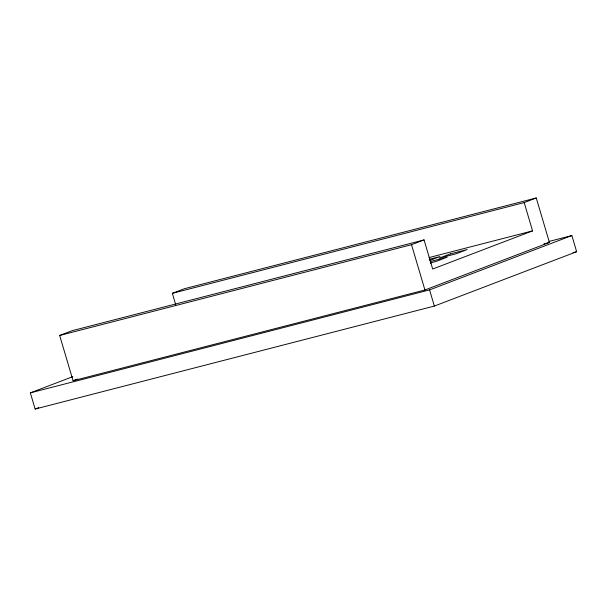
<?xml version="1.0" encoding="UTF-8"?>
<svg xmlns="http://www.w3.org/2000/svg" width="607" height="607" viewBox="0 0 607 607"><rect width="100%" height="100%" fill="white"/><g stroke="black" fill="none" stroke-linecap="round" stroke-linejoin="round"><path stroke-width="0.91" d="M59.668 335.466L72.21 330.671L424.065 239.917L432.685 269.022L532.567 230.88L524.19 202.579L536.262 197.965L549.434 242.436L424.93 289.987L73.075 380.741L59.668 335.466L411.516 244.712L424.065 239.917M175.742 304.828L172.335 293.333L184.414 288.72L536.262 197.965M548.918 241.465L571.862 235.546L576.65 251.715L434.354 306.065L35.138 409.035L30.35 392.866L72.772 376.659M73.075 380.741L77.491 379.056M35.138 409.035L38.673 407.684M429.733 260.486L439.999 256.564L429.316 259.318M30.35 392.866L429.566 289.896L571.862 235.546M172.335 293.333L524.19 202.579M429.028 257.58L532.567 230.88M430.75 262.808L436.092 261.435L447.207 257.186L430.287 261.549L430.826 263.347M543.94 243.855L549.434 242.436M572.978 252.664L576.65 251.715M429.566 289.896L434.354 306.065M411.516 244.712L424.93 289.987M450.303 253.908L439.187 258.15L456.1 253.787L467.215 249.545L450.303 253.908"/></g></svg>
